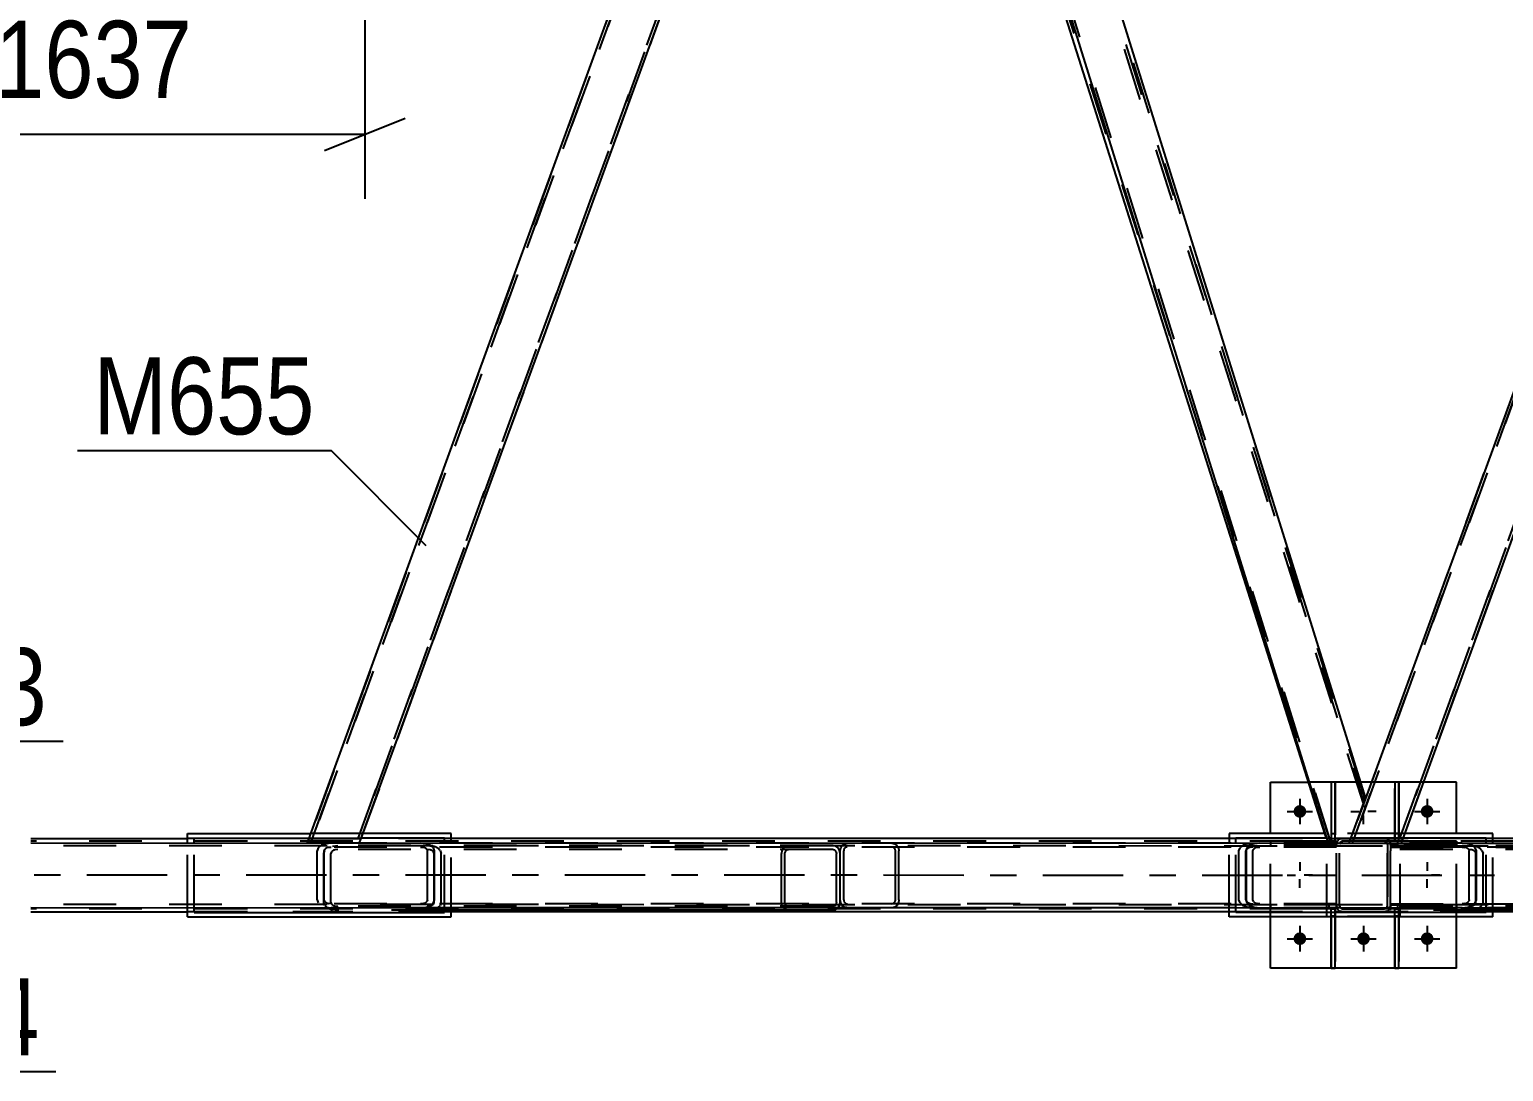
# Model space of a CAD drawing. Header units: millimetres. Extents: x -851 to 338, y -786 to 55.
# Drawn here: x -21.6 to 33.2, y -64.6 to -25.9 of the extents above; entities that cross this region are included whole.
import ezdxf

# ---------------------------------------------------------------- set-up
doc = ezdxf.new("R2010")
doc.units = ezdxf.units.MM
doc.linetypes.add('DXK_LINE_DOT2', pattern=[3.9198, 1.9599, -1.9599])
doc.linetypes.add('DXK_LINE_DOT3', pattern=[5.9187, 2.979, -0.9799, 0.9799, -0.9799])
doc.styles.add('Arial Narrow', font='ARIALN.TTF', dxfattribs={"height": 0.2})

# ---------------------------------------------------------------- blocks, each defined once
blk = doc.blocks.new('Part-232933133-1440 - 1369')
at = {"color": 7, "linetype": 'DXK_LINE_DOT2'}
for p, q in [((26.997, -56.017), (24.542, -56.017)), ((24.542, -56.017), (24.542, -56.162)), ((26.997, -56.162), (24.542, -56.162)), ((26.724, -56.162), (26.724, -56.017)), ((26.997, -56.162), (26.997, -56.017)), ((26.997, -56.162), (26.997, -56.017))]:
    blk.add_line(p, q, dxfattribs=at)
blk = doc.blocks.new('Part-232933133-1524 - 1369')
at = {"color": 7, "linetype": 'DXK_LINE_DOT2'}
for p, q in [((26.794, -58.528), (26.94, -58.528)), ((26.794, -58.8), (26.794, -58.528)), ((26.794, -58.819), (26.794, -58.528)), ((26.94, -58.528), (26.94, -60.726)), ((26.94, -58.819), (26.94, -58.528)), ((26.94, -58.8), (26.794, -58.8)), ((26.794, -58.8), (26.794, -60.726))]:
    blk.add_line(p, q, dxfattribs=at)
at = {"color": 2, "linetype": 'Continuous'}
for p, q in [((26.794, -60.726), (26.794, -58.819)), ((26.94, -60.726), (26.94, -58.819)), ((26.794, -60.726), (26.94, -60.726))]:
    blk.add_line(p, q, dxfattribs=at)
blk = doc.blocks.new('Bolt-232933133-1428 - 1369')
at = {"linetype": 'Continuous'}
for points in [[(25.87, -54.908, -1), (25.397, -54.908, -1)], [(30.597, -54.908, -1), (30.124, -54.908, -1)], [(25.87, -59.635, -1), (25.397, -59.635, -1)], [(28.233, -59.635, -1), (27.761, -59.635, -1)], [(30.597, -59.635, -1), (30.124, -59.635, -1)]]:
    blk.add_hatch(color=1, dxfattribs=at).paths.add_polyline_path(points)
at = {"color": 1, "linetype": 'Continuous'}
for p, q in [((25.633, -54.435), (25.633, -55.38)), ((27.997, -54.435), (27.997, -54.75)), ((30.361, -54.435), (30.361, -55.38)), ((25.161, -54.908), (26.106, -54.908)), ((27.524, -54.908), (27.839, -54.908)), ((27.997, -55.38), (27.997, -55.065)), ((28.47, -54.908), (28.155, -54.908)), ((29.888, -54.908), (30.833, -54.908)), ((25.633, -56.798), (25.633, -57.113)), ((30.361, -56.798), (30.361, -57.113)), ((25.161, -57.271), (25.475, -57.271)), ((25.633, -57.744), (25.633, -57.429)), ((26.106, -57.271), (25.791, -57.271)), ((29.888, -57.271), (30.203, -57.271)), ((30.361, -57.744), (30.361, -57.429)), ((30.833, -57.271), (30.519, -57.271)), ((25.161, -59.635), (26.106, -59.635)), ((25.633, -59.162), (25.633, -60.108)), ((27.524, -59.635), (28.47, -59.635)), ((27.997, -59.162), (27.997, -60.108)), ((29.888, -59.635), (30.833, -59.635)), ((30.361, -59.162), (30.361, -60.108))]:
    blk.add_line(p, q, dxfattribs=at)
blk = doc.blocks.new('Part-232933133-1830 - 1369')
at = {"color": 2, "linetype": 'Continuous'}
for p, q in [((10.787, -0.909), (10.084, -2.841)), ((10.787, -0.909), (11.386, -0.909)), ((11.386, -0.909), (28.069, -54.431)), ((10.084, -2.841), (26.68, -56.084)), ((27.467, -56.085), (28.069, -54.431))]:
    blk.add_line(p, q, dxfattribs=at)
at = {"color": 7, "linetype": 'DXK_LINE_DOT2'}
for p, q in [((11.272, -0.909), (28.007, -54.6)), ((26.794, -56.084), (10.145, -2.672)), ((26.68, -56.084), (27.467, -56.085))]:
    blk.add_line(p, q, dxfattribs=at)
blk = doc.blocks.new('Part-232933133-1633 - 1369')
at = {"color": 2, "linetype": 'Continuous'}
for p, q in [((-21.508, -55.91), (-15.69, -55.91)), ((23.008, -55.91), (-5.896, -55.91)), ((61.705, -55.91), (32.801, -55.91)), ((-21.508, -58.637), (-15.69, -58.637)), ((23.008, -58.637), (-5.896, -58.637)), ((61.705, -58.637), (32.801, -58.637))]:
    blk.add_line(p, q, dxfattribs=at)
at = {"color": 7, "linetype": 'DXK_LINE_DOT2'}
for p, q in [((288.361, -56.019), (-21.508, -56.019)), ((288.361, -55.909), (-15.69, -55.91)), ((-5.896, -55.91), (-15.69, -55.91)), ((32.801, -55.91), (23.008, -55.91)), ((288.361, -58.528), (-21.508, -58.528)), ((288.361, -58.637), (-15.69, -58.637)), ((-5.896, -58.637), (-15.69, -58.637)), ((32.801, -58.637), (23.008, -58.637))]:
    blk.add_line(p, q, dxfattribs=at)
blk = doc.blocks.new('Part-232933133-1659 - 1369')
at = {"color": 2, "linetype": 'Continuous'}
for p, q in [((-21.508, -56.077), (291.33, -56.125)), ((-21.508, -58.477), (291.33, -58.525))]:
    blk.add_line(p, q, dxfattribs=at)
at = {"color": 7, "linetype": 'DXK_LINE_DOT2'}
for p, q in [((291.33, -56.234), (-21.508, -56.186)), ((291.33, -58.416), (-21.508, -58.368))]:
    blk.add_line(p, q, dxfattribs=at)
at = {"color": 7, "linetype": 'DXK_LINE_DOT3'}
blk.add_line((291.33, -57.325), (-21.508, -57.277), dxfattribs=at)
blk = doc.blocks.new('Part-232933133-1710 - 1369')
at = {"color": 2, "linetype": 'Continuous'}
for p, q in [((24.542, -55.728), (24.542, -53.817)), ((24.542, -53.817), (25.952, -53.817)), ((28.293, -53.817), (27.877, -53.817)), ((31.452, -53.817), (30.227, -53.817)), ((31.452, -55.728), (31.452, -53.817)), ((24.542, -60.726), (24.542, -58.819)), ((31.452, -60.726), (31.452, -58.819)), ((31.452, -60.726), (24.542, -60.726))]:
    blk.add_line(p, q, dxfattribs=at)
at = {"color": 7, "linetype": 'DXK_LINE_DOT2'}
for p, q in [((27.877, -53.817), (25.952, -53.817)), ((30.227, -53.817), (28.293, -53.817)), ((24.542, -58.819), (24.542, -55.728)), ((31.452, -58.819), (31.452, -55.728))]:
    blk.add_line(p, q, dxfattribs=at)
blk = doc.blocks.new('Part-232933133-1713 - 1369')
at = {"color": 7, "linetype": 'DXK_LINE_DOT2'}
for p, q in [((26.997, -58.38), (24.542, -58.38)), ((24.542, -58.38), (24.542, -58.526)), ((26.997, -58.526), (24.542, -58.526)), ((26.724, -58.526), (26.724, -58.38)), ((26.997, -58.526), (26.997, -58.38)), ((26.997, -58.526), (26.997, -58.38))]:
    blk.add_line(p, q, dxfattribs=at)
blk = doc.blocks.new('Part-232933133-1716 - 1369')
at = {"color": 7, "linetype": 'DXK_LINE_DOT2'}
for p, q in [((31.452, -56.017), (28.997, -56.017)), ((28.997, -56.162), (28.997, -56.017)), ((28.997, -56.162), (28.997, -56.017)), ((29.27, -56.162), (28.997, -56.162)), ((31.452, -56.162), (28.997, -56.162)), ((29.27, -56.162), (29.27, -56.017)), ((31.452, -56.017), (31.452, -56.162))]:
    blk.add_line(p, q, dxfattribs=at)
blk = doc.blocks.new('Part-232933133-1719 - 1369')
at = {"color": 7, "linetype": 'DXK_LINE_DOT2'}
for p, q in [((29.27, -58.38), (28.997, -58.38)), ((28.997, -58.38), (31.452, -58.38)), ((28.997, -58.526), (28.997, -58.38)), ((28.997, -58.526), (28.997, -58.38)), ((29.27, -58.526), (28.997, -58.526)), ((31.452, -58.526), (28.997, -58.526)), ((29.27, -58.526), (29.27, -58.38)), ((31.452, -58.38), (31.452, -58.526))]:
    blk.add_line(p, q, dxfattribs=at)
blk = doc.blocks.new('Part-232933133-1722 - 1369')
at = {"color": 7, "linetype": 'DXK_LINE_DOT2'}
for p, q in [((29.303, -53.817), (29.158, -53.817)), ((29.158, -53.817), (29.158, -55.746)), ((29.158, -56.018), (29.158, -53.817)), ((29.303, -55.746), (29.303, -53.817)), ((29.303, -53.817), (29.303, -56.018)), ((29.303, -55.746), (29.158, -55.746)), ((29.158, -55.746), (29.158, -56.018)), ((29.303, -56.018), (29.303, -55.746)), ((29.303, -56.018), (29.158, -56.018)), ((29.303, -56.018), (29.303, -56.018))]:
    blk.add_line(p, q, dxfattribs=at)
blk = doc.blocks.new('Part-232933133-1725 - 1369')
at = {"color": 7, "linetype": 'DXK_LINE_DOT2'}
for p, q in [((26.94, -53.817), (26.794, -53.817)), ((26.794, -53.817), (26.794, -55.746)), ((26.794, -53.817), (26.794, -56.018)), ((26.94, -55.746), (26.94, -53.817)), ((26.94, -53.817), (26.94, -56.018)), ((26.94, -55.746), (26.794, -55.746)), ((26.794, -55.746), (26.794, -56.018)), ((26.94, -56.018), (26.94, -55.746)), ((26.94, -56.018), (26.794, -56.018)), ((26.94, -56.018), (26.94, -56.018))]:
    blk.add_line(p, q, dxfattribs=at)
blk = doc.blocks.new('Part-232933133-1728 - 1369')
at = {"color": 7, "linetype": 'DXK_LINE_DOT2'}
for p, q in [((29.158, -58.528), (29.303, -58.528)), ((29.158, -58.8), (29.158, -58.528)), ((29.158, -58.819), (29.158, -58.528)), ((29.303, -58.528), (29.303, -60.726)), ((29.303, -58.819), (29.303, -58.528)), ((29.303, -58.8), (29.158, -58.8)), ((29.158, -58.8), (29.158, -60.726))]:
    blk.add_line(p, q, dxfattribs=at)
at = {"color": 2, "linetype": 'Continuous'}
for p, q in [((29.158, -60.726), (29.158, -58.819)), ((29.303, -60.726), (29.303, -58.819)), ((29.158, -60.726), (29.303, -60.726))]:
    blk.add_line(p, q, dxfattribs=at)
blk = doc.blocks.new('Part-232933133-1734 - 1369')
at = {"color": 7, "linetype": 'DXK_LINE_DOT2'}
for p, q in [((29.361, -55.726), (26.633, -55.726)), ((26.633, -58.817), (26.633, -55.726)), ((29.361, -58.817), (29.361, -55.726)), ((29.361, -58.817), (26.633, -58.817))]:
    blk.add_line(p, q, dxfattribs=at)
blk = doc.blocks.new('Part-232933133-1737 - 1369')
at = {"color": 7, "linetype": 'DXK_LINE_DOT2'}
for p, q in [((27.005, -56.085), (26.997, -56.126)), ((26.997, -56.126), (27.005, -56.085)), ((26.997, -58.417), (26.997, -56.126)), ((26.997, -56.126), (26.997, -56.126)), ((26.997, -58.417), (26.997, -56.126)), ((27.014, -56.042), (27.005, -56.085)), ((27.005, -56.085), (27.014, -56.042)), ((27.114, -56.084), (27.106, -56.126)), ((27.106, -56.126), (27.114, -56.084)), ((27.106, -58.417), (27.106, -56.126)), ((27.106, -56.126), (27.106, -56.126)), ((27.106, -58.417), (27.106, -56.126)), ((27.138, -56.049), (27.114, -56.084)), ((27.114, -56.084), (27.138, -56.049)), ((27.215, -55.908), (27.132, -55.924)), ((27.132, -55.924), (27.215, -55.908)), ((27.173, -56.025), (27.138, -56.049)), ((27.138, -56.049), (27.173, -56.025)), ((27.215, -56.017), (27.173, -56.025)), ((27.173, -56.025), (27.215, -56.017)), ((28.779, -55.908), (27.215, -55.908)), ((27.215, -55.908), (27.215, -55.908)), ((28.779, -55.908), (27.215, -55.908)), ((28.779, -56.017), (27.215, -56.017)), ((27.215, -56.017), (27.215, -56.017)), ((28.779, -56.017), (27.215, -56.017)), ((28.779, -55.908), (28.779, -55.908)), ((28.862, -55.924), (28.779, -55.908)), ((28.779, -55.908), (28.862, -55.924)), ((28.779, -56.017), (28.779, -56.017)), ((28.821, -56.025), (28.779, -56.017)), ((28.856, -56.049), (28.821, -56.025)), ((28.88, -56.084), (28.856, -56.049)), ((28.856, -56.049), (28.88, -56.084)), ((28.888, -56.126), (28.88, -56.084)), ((28.88, -56.084), (28.888, -56.126)), ((28.888, -58.417), (28.888, -56.126)), ((28.888, -56.126), (28.888, -56.126)), ((28.888, -56.126), (28.888, -58.417)), ((28.989, -56.085), (28.98, -56.042)), ((28.98, -56.042), (28.989, -56.085)), ((28.997, -56.126), (28.989, -56.085)), ((28.989, -56.085), (28.997, -56.126)), ((28.997, -58.417), (28.997, -56.126)), ((28.997, -56.126), (28.997, -56.126)), ((28.997, -58.417), (28.997, -56.126)), ((26.997, -58.417), (26.997, -58.417)), ((26.997, -58.417), (26.998, -58.421)), ((26.998, -58.421), (26.997, -58.417)), ((26.998, -58.421), (27.014, -58.5)), ((27.014, -58.5), (26.998, -58.421)), ((27.106, -58.417), (27.106, -58.417)), ((27.106, -58.417), (27.114, -58.458)), ((27.114, -58.458), (27.106, -58.417)), ((27.114, -58.458), (27.138, -58.494)), ((27.138, -58.494), (27.114, -58.458)), ((27.173, -58.517), (27.138, -58.494)), ((27.215, -58.526), (27.173, -58.517)), ((27.215, -58.526), (28.779, -58.526)), ((27.215, -58.526), (27.215, -58.526)), ((28.779, -58.526), (27.215, -58.526)), ((28.779, -58.526), (28.821, -58.517)), ((28.821, -58.517), (28.779, -58.526)), ((28.779, -58.526), (28.779, -58.526)), ((28.821, -58.517), (28.856, -58.494)), ((28.856, -58.494), (28.821, -58.517)), ((28.856, -58.494), (28.88, -58.458)), ((28.88, -58.458), (28.856, -58.494)), ((28.88, -58.458), (28.888, -58.417)), ((28.888, -58.417), (28.88, -58.458)), ((28.888, -58.417), (28.888, -58.417)), ((28.98, -58.5), (28.996, -58.421)), ((28.996, -58.421), (28.98, -58.5)), ((28.996, -58.421), (28.997, -58.417)), ((28.997, -58.417), (28.996, -58.421)), ((28.997, -58.417), (28.997, -58.417)), ((27.132, -58.618), (27.215, -58.635)), ((27.215, -58.635), (27.132, -58.618)), ((27.215, -58.635), (28.779, -58.635)), ((27.215, -58.635), (27.215, -58.635)), ((27.215, -58.635), (28.779, -58.635)), ((28.779, -58.635), (28.862, -58.618)), ((28.862, -58.618), (28.779, -58.635)), ((28.779, -58.635), (28.779, -58.635))]:
    blk.add_line(p, q, dxfattribs=at)
at = {"color": 7, "linetype": 'DXK_LINE_DOT3'}
blk.add_line((27.997, -57.271), (27.997, -57.271), dxfattribs=at)
at = {"color": 7, "linetype": 'DXK_LINE_DOT2'}
for centre, start, end in [((27.215, -56.126), 112.5, 157.5), ((27.215, -56.126), 112.5, 157.5), ((28.779, -56.126), 22.5, 67.5), ((28.779, -56.126), 22.5, 67.5), ((27.215, -58.417), 202.5, 247.5), ((27.215, -58.417), 202.5, 247.5), ((28.779, -58.417), 292.5, 337.5), ((28.779, -58.417), 292.5, 337.5)]:
    blk.add_arc(centre, 0.218, start, end, dxfattribs=at)
blk = doc.blocks.new('Part-232933133-1900 - 1369')
at = {"color": 2, "linetype": 'Continuous'}
for p, q in [((-11.228, -56.079), (8.852, -0.909)), ((8.87, -0.909), (8.852, -0.909)), ((8.87, -0.909), (10.555, -0.909)), ((10.787, -0.909), (10.555, -0.909)), ((-9.293, -56.079), (10.084, -2.841))]:
    blk.add_line(p, q, dxfattribs=at)
at = {"color": 7, "linetype": 'DXK_LINE_DOT2'}
for p, q in [((-11.112, -56.079), (8.968, -0.909)), ((10.671, -0.909), (-9.409, -56.079)), ((8.968, -0.909), (8.977, -0.909)), ((10.093, -2.815), (10.787, -0.909)), ((10.555, -0.909), (10.671, -0.909)), ((10.769, -0.909), (10.644, -0.909)), ((10.787, -0.909), (10.769, -0.909)), ((10.084, -2.841), (10.093, -2.815)), ((-11.228, -56.079), (-9.293, -56.079))]:
    blk.add_line(p, q, dxfattribs=at)
blk = doc.blocks.new('Part-232933133-1888 - 1369')
at = {"color": 7, "linetype": 'DXK_LINE_DOT2'}
for p, q in [((8.521, -1.819), (-11.167, -55.91)), ((8.637, -1.819), (-11.051, -55.91)), ((-9.348, -55.91), (10.34, -1.819)), ((-9.232, -55.91), (10.456, -1.819)), ((10.456, -1.819), (8.521, -1.819)), ((-11.167, -55.91), (-9.232, -55.91))]:
    blk.add_line(p, q, dxfattribs=at)
blk = doc.blocks.new('Part-232933133-1790 - 1369')
at = {"color": 7, "linetype": 'DXK_LINE_DOT2'}
for p, q in [((27.583, -56.085), (47.665, -0.909)), ((49.368, -0.909), (29.286, -56.085)), ((47.665, -0.909), (47.674, -0.909)), ((48.79, -2.815), (49.484, -0.909)), ((49.252, -0.909), (49.368, -0.909)), ((49.467, -0.909), (49.341, -0.909)), ((49.484, -0.909), (49.467, -0.909)), ((48.781, -2.841), (48.79, -2.815)), ((27.467, -56.085), (28.069, -54.431)), ((27.467, -56.085), (29.402, -56.085))]:
    blk.add_line(p, q, dxfattribs=at)
at = {"color": 2, "linetype": 'Continuous'}
for p, q in [((47.549, -0.909), (28.069, -54.431)), ((47.567, -0.909), (47.549, -0.909)), ((49.252, -0.909), (47.567, -0.909)), ((49.484, -0.909), (49.252, -0.909)), ((29.402, -56.085), (48.781, -2.841))]:
    blk.add_line(p, q, dxfattribs=at)
blk = doc.blocks.new('Part-232933133-1861 - 1369')
at = {"color": 7, "linetype": 'DXK_LINE_DOT2'}
for p, q in [((47.218, -1.819), (27.531, -55.91)), ((47.334, -1.819), (27.647, -55.91)), ((29.35, -55.91), (49.037, -1.819)), ((29.466, -55.91), (49.153, -1.819)), ((49.153, -1.819), (47.218, -1.819)), ((27.531, -55.91), (29.466, -55.91))]:
    blk.add_line(p, q, dxfattribs=at)
blk = doc.blocks.new('Part-232933133-1866 - 1369')
at = {"color": 7, "linetype": 'DXK_LINE_DOT2'}
for p, q in [((10.456, -1.819), (9.925, -3.276)), ((11.371, -1.819), (10.456, -1.819)), ((28, -54.62), (11.256, -1.819)), ((28.061, -54.452), (11.371, -1.819)), ((9.925, -3.276), (9.925, -3.276)), ((9.925, -3.276), (9.925, -3.276)), ((26.73, -55.91), (9.987, -3.108)), ((27.531, -55.91), (28.061, -54.452)), ((26.616, -55.91), (26.558, -55.728)), ((26.616, -55.91), (27.531, -55.91))]:
    blk.add_line(p, q, dxfattribs=at)
at = {"color": 2, "linetype": 'Continuous'}
blk.add_line((26.558, -55.728), (9.925, -3.276), dxfattribs=at)
blk = doc.blocks.new('Part-232933133-1880 - 1369')
at = {"color": 7, "linetype": 'DXK_LINE_DOT2'}
for p, q in [((27.005, -56.085), (26.997, -56.126)), ((26.997, -56.126), (27.005, -56.085)), ((26.997, -58.417), (26.997, -56.126)), ((26.997, -56.126), (26.997, -56.126)), ((26.997, -58.417), (26.997, -56.126)), ((27.013, -56.042), (27.005, -56.085)), ((27.005, -56.085), (27.014, -56.042)), ((27.114, -56.084), (27.106, -56.126)), ((27.106, -56.126), (27.114, -56.084)), ((27.106, -58.417), (27.106, -56.126)), ((27.106, -56.126), (27.106, -56.126)), ((27.106, -58.417), (27.106, -56.126)), ((27.138, -56.049), (27.114, -56.084)), ((27.114, -56.084), (27.138, -56.049)), ((27.215, -55.908), (27.132, -55.924)), ((27.132, -55.924), (27.215, -55.908)), ((27.173, -56.025), (27.138, -56.049)), ((27.138, -56.049), (27.173, -56.025)), ((27.215, -56.017), (27.173, -56.025)), ((27.173, -56.025), (27.215, -56.017)), ((28.779, -55.908), (27.215, -55.908)), ((27.215, -55.908), (27.215, -55.908)), ((28.779, -55.908), (27.215, -55.908)), ((28.779, -56.017), (27.215, -56.017)), ((27.215, -56.017), (27.215, -56.017)), ((28.779, -56.017), (27.215, -56.017)), ((28.779, -55.908), (28.779, -55.908)), ((28.862, -55.924), (28.779, -55.908)), ((28.779, -55.908), (28.862, -55.924)), ((28.779, -56.017), (28.779, -56.017)), ((28.82, -56.025), (28.779, -56.017)), ((28.779, -56.017), (28.82, -56.025)), ((28.856, -56.049), (28.82, -56.025)), ((28.82, -56.025), (28.856, -56.049)), ((28.88, -56.084), (28.856, -56.049)), ((28.856, -56.049), (28.879, -56.084)), ((28.879, -56.084), (28.888, -56.126)), ((28.888, -56.126), (28.88, -56.084)), ((28.888, -58.417), (28.888, -56.126)), ((28.888, -56.126), (28.888, -56.126)), ((28.888, -56.126), (28.888, -58.417)), ((28.989, -56.085), (28.98, -56.042)), ((28.98, -56.042), (28.989, -56.085)), ((28.997, -56.126), (28.989, -56.085)), ((28.989, -56.085), (28.997, -56.126)), ((28.997, -58.417), (28.997, -56.126)), ((28.997, -56.126), (28.997, -56.126)), ((28.997, -58.417), (28.997, -56.126)), ((26.997, -58.417), (26.997, -58.417)), ((26.997, -58.417), (26.998, -58.421)), ((26.998, -58.421), (26.997, -58.417)), ((26.998, -58.421), (27.013, -58.5)), ((27.014, -58.5), (26.998, -58.421)), ((27.106, -58.417), (27.106, -58.417)), ((27.106, -58.417), (27.114, -58.458)), ((27.114, -58.458), (27.106, -58.417)), ((27.114, -58.458), (27.138, -58.494)), ((27.138, -58.494), (27.114, -58.458)), ((27.138, -58.494), (27.173, -58.518)), ((27.173, -58.517), (27.138, -58.494)), ((27.215, -58.526), (27.173, -58.517)), ((27.173, -58.518), (27.215, -58.526)), ((27.215, -58.526), (28.779, -58.526)), ((27.215, -58.526), (27.215, -58.526)), ((28.779, -58.526), (27.215, -58.526)), ((28.82, -58.517), (28.779, -58.526)), ((28.779, -58.526), (28.82, -58.518)), ((28.779, -58.526), (28.779, -58.526)), ((28.82, -58.518), (28.856, -58.494)), ((28.856, -58.494), (28.82, -58.517)), ((28.856, -58.494), (28.88, -58.458)), ((28.879, -58.458), (28.856, -58.494)), ((28.888, -58.417), (28.879, -58.458)), ((28.88, -58.458), (28.888, -58.417)), ((28.888, -58.417), (28.888, -58.417)), ((28.98, -58.5), (28.996, -58.421)), ((28.996, -58.421), (28.98, -58.5)), ((28.996, -58.421), (28.997, -58.417)), ((28.997, -58.417), (28.996, -58.421)), ((28.997, -58.417), (28.997, -58.417)), ((27.132, -58.618), (27.215, -58.635)), ((27.215, -58.635), (27.132, -58.618)), ((27.215, -58.635), (28.779, -58.635)), ((27.215, -58.635), (27.215, -58.635)), ((27.215, -58.635), (28.779, -58.635)), ((28.779, -58.635), (28.862, -58.618)), ((28.862, -58.618), (28.779, -58.635)), ((28.779, -58.635), (28.779, -58.635))]:
    blk.add_line(p, q, dxfattribs=at)
for centre, start, end in [((27.215, -56.126), 112.5, 157.5), ((27.215, -56.126), 112.5, 157.5), ((28.779, -56.126), 22.5, 67.5), ((28.779, -56.126), 22.5, 67.5), ((27.215, -58.417), 202.5, 247.5), ((27.215, -58.417), 202.5, 247.5), ((28.779, -58.417), 292.5, 337.5), ((28.779, -58.417), 292.5, 337.5)]:
    blk.add_arc(centre, 0.218, start, end, dxfattribs=at)
blk = doc.blocks.new('Part-232933133-1886 - 1369')
at = {"color": 7, "linetype": 'DXK_LINE_DOT2'}
for p, q in [((31.66, -56.085), (28.997, -56.085)), ((28.997, -56.085), (28.997, -56.376)), ((28.997, -56.085), (62.598, -56.09)), ((28.997, -56.23), (62.598, -56.236)), ((31.66, -56.231), (28.997, -56.23)), ((28.997, -58.485), (28.997, -56.376)), ((28.997, -58.194), (28.997, -56.376)), ((31.66, -56.085), (65.906, -56.09)), ((31.813, -56.102), (31.66, -56.085)), ((65.906, -56.236), (31.66, -56.231)), ((31.66, -56.231), (31.761, -56.242)), ((31.862, -56.107), (31.813, -56.102)), ((31.904, -56.32), (31.924, -56.376)), ((31.925, -58.194), (31.924, -56.376)), ((32.189, -56.376), (32.149, -56.265)), ((32.189, -58.194), (32.189, -56.376)), ((62.069, -56.381), (62.109, -56.27)), ((62.069, -58.199), (62.069, -56.381)), ((62.353, -56.325), (62.333, -56.381)), ((62.333, -58.199), (62.333, -56.381)), ((62.395, -56.112), (62.598, -56.09)), ((62.598, -56.236), (62.497, -56.247)), ((65.906, -56.09), (62.598, -56.09)), ((62.598, -56.236), (65.906, -56.236)), ((65.906, -56.09), (66.059, -56.107)), ((66.008, -56.247), (65.906, -56.236)), ((66.059, -56.107), (66.109, -56.113)), ((66.171, -56.381), (66.151, -56.326)), ((66.171, -58.2), (66.171, -56.381)), ((66.396, -56.27), (66.436, -56.381)), ((66.436, -58.2), (66.436, -56.381)), ((28.997, -58.339), (31.66, -58.34)), ((28.997, -58.339), (62.598, -58.345)), ((31.66, -58.485), (28.997, -58.485)), ((28.997, -58.485), (62.598, -58.49)), ((31.761, -58.329), (31.66, -58.34)), ((31.66, -58.34), (65.906, -58.345)), ((31.66, -58.485), (31.862, -58.463)), ((65.906, -58.49), (31.66, -58.485)), ((31.925, -58.194), (31.904, -58.25)), ((32.149, -58.306), (32.189, -58.194)), ((62.109, -58.31), (62.069, -58.199)), ((62.333, -58.199), (62.353, -58.255)), ((62.598, -58.49), (62.395, -58.468)), ((62.497, -58.334), (62.598, -58.345)), ((62.598, -58.345), (65.906, -58.345)), ((62.598, -58.49), (65.906, -58.49)), ((65.906, -58.345), (66.008, -58.334)), ((66.109, -58.468), (65.906, -58.49)), ((66.151, -58.255), (66.171, -58.2)), ((66.436, -58.2), (66.396, -58.311))]:
    blk.add_line(p, q, dxfattribs=at)
for centre, radius, start, end in [((31.72, -56.486), 0.248, 41.9337, 80.4755), ((31.78, -56.596), 0.495, 41.9337, 80.4755), ((62.477, -56.601), 0.495, 99.5119, 138.0613), ((62.538, -56.491), 0.248, 99.5119, 138.0613), ((65.967, -56.491), 0.248, 41.9337, 80.4755), ((66.027, -56.601), 0.495, 41.9337, 80.4755), ((31.72, -58.084), 0.248, 279.5119, 318.0613), ((31.781, -57.975), 0.495, 279.5119, 318.0613), ((62.477, -57.979), 0.495, 221.9337, 260.4755), ((62.538, -58.089), 0.248, 221.9337, 260.4755), ((65.967, -58.09), 0.248, 279.5119, 318.0613), ((66.027, -57.98), 0.495, 279.5119, 318.0613)]:
    blk.add_arc(centre, radius, start, end, dxfattribs=at)
blk = doc.blocks.new('Part-232933133-1945 - 1369')
at = {"color": 7, "linetype": 'DXK_LINE_DOT2'}
for p, q in [((-10.835, -56.264), (-10.875, -56.375)), ((-10.875, -58.194), (-10.875, -56.375)), ((-10.611, -56.375), (-10.591, -56.32)), ((-10.611, -58.194), (-10.611, -56.375)), ((-10.346, -56.085), (-10.549, -56.107)), ((-10.447, -56.241), (-10.346, -56.23)), ((26.997, -56.085), (-10.346, -56.085)), ((26.997, -56.23), (-10.346, -56.23)), ((-6.835, -56.107), (-7.038, -56.085)), ((-7.038, -56.23), (-6.936, -56.241)), ((-6.793, -56.32), (-6.773, -56.375)), ((-6.773, -58.194), (-6.773, -56.375)), ((-6.508, -56.375), (-6.548, -56.264)), ((-6.508, -58.194), (-6.508, -56.375)), ((23.371, -56.376), (23.412, -56.264)), ((23.371, -58.194), (23.371, -56.376)), ((23.656, -56.32), (23.636, -56.376)), ((23.636, -56.376), (23.636, -58.194)), ((23.698, -56.107), (23.901, -56.085)), ((23.901, -56.23), (23.799, -56.241)), ((26.997, -58.485), (26.997, -56.085)), ((-10.875, -58.194), (-10.851, -58.261)), ((-10.851, -58.261), (-10.835, -58.305)), ((-10.591, -58.249), (-10.611, -58.194)), ((-10.549, -58.462), (-10.346, -58.485)), ((-10.346, -58.339), (-10.447, -58.328)), ((26.997, -58.339), (-10.346, -58.339)), ((-6.145, -58.485), (-10.346, -58.485)), ((-6.936, -58.328), (-7.038, -58.339)), ((-7.038, -58.485), (-6.838, -58.463)), ((-6.838, -58.463), (-6.835, -58.462)), ((-6.773, -58.194), (-6.793, -58.249)), ((-6.548, -58.305), (-6.533, -58.261)), ((-6.533, -58.261), (-6.508, -58.194)), ((26.997, -58.485), (8.82, -58.485)), ((23.412, -58.305), (23.371, -58.194)), ((23.636, -58.194), (23.656, -58.249)), ((23.901, -58.485), (23.698, -58.462)), ((23.799, -58.328), (23.901, -58.339))]:
    blk.add_line(p, q, dxfattribs=at)
at = {"color": 2, "linetype": 'Continuous'}
blk.add_line((8.82, -58.485), (-6.145, -58.485), dxfattribs=at)
at = {"color": 7, "linetype": 'DXK_LINE_DOT2'}
for centre, radius, start, end in [((-10.467, -56.595), 0.495, 99.5181, 138.0637), ((-10.406, -56.485), 0.248, 99.5181, 138.0637), ((-6.977, -56.485), 0.248, 41.9361, 80.4817), ((-6.917, -56.595), 0.495, 41.9361, 80.4817), ((23.78, -56.595), 0.495, 99.5181, 138.0637), ((23.84, -56.485), 0.248, 99.5181, 138.0637), ((-10.406, -58.084), 0.248, 221.9361, 260.4817), ((-6.977, -58.084), 0.248, 279.5181, 318.0637), ((-6.917, -57.974), 0.495, 279.5181, 318.0637), ((23.78, -57.974), 0.495, 221.9361, 260.4817), ((23.84, -58.084), 0.248, 221.9361, 260.4817)]:
    blk.add_arc(centre, radius, start, end, dxfattribs=at)
blk = doc.blocks.new('Part-232933133-1948 - 1369')
at = {"color": 7, "linetype": 'DXK_LINE_DOT2'}
for p, q in [((-10.627, -56.469), (-10.587, -56.358)), ((-10.3, -56.2), (-10.189, -56.188)), ((-10.098, -56.323), (-10.199, -56.334)), ((-10.189, -56.188), (-10.098, -56.178)), ((8.291, -56.178), (-10.098, -56.178)), ((8.291, -56.323), (-10.098, -56.323)), ((-6.789, -56.178), (-6.587, -56.2)), ((-6.688, -56.334), (-6.789, -56.323)), ((-6.3, -56.358), (-6.26, -56.469)), ((6.392, -56.358), (6.372, -56.469)), ((6.449, -56.263), (6.392, -56.358)), ((6.535, -56.2), (6.449, -56.263)), ((6.514, -56.413), (6.543, -56.366)), ((6.637, -56.178), (6.535, -56.2)), ((6.543, -56.366), (6.586, -56.335)), ((6.586, -56.335), (6.637, -56.323)), ((8.392, -56.2), (8.291, -56.178)), ((8.291, -56.323), (8.342, -56.335)), ((8.342, -56.335), (8.384, -56.366)), ((8.384, -56.366), (8.413, -56.413)), ((8.478, -56.263), (8.392, -56.2)), ((8.535, -56.358), (8.478, -56.263)), ((8.556, -56.469), (8.535, -56.358)), ((-10.627, -58.287), (-10.627, -56.469)), ((-10.342, -56.413), (-10.363, -56.469)), ((-10.363, -58.287), (-10.363, -56.469)), ((-6.525, -56.469), (-6.545, -56.413)), ((-6.525, -58.287), (-6.525, -56.469)), ((-6.26, -58.287), (-6.26, -56.469)), ((6.372, -58.287), (6.372, -56.469)), ((6.504, -56.469), (6.514, -56.413)), ((6.504, -58.287), (6.504, -56.469)), ((8.413, -56.413), (8.423, -56.469)), ((8.423, -58.287), (8.423, -56.469)), ((8.556, -58.287), (8.556, -56.469)), ((-10.622, -58.302), (-10.627, -58.287)), ((-10.587, -58.398), (-10.622, -58.302)), ((-10.363, -58.287), (-10.342, -58.343)), ((-10.098, -58.578), (-10.3, -58.556)), ((-10.199, -58.421), (-10.098, -58.433)), ((8.291, -58.433), (-10.098, -58.433)), ((-6.145, -58.578), (-10.098, -58.578)), ((-6.789, -58.433), (-6.688, -58.421)), ((-6.587, -58.556), (-6.789, -58.578)), ((-6.545, -58.343), (-6.53, -58.303)), ((-6.53, -58.303), (-6.525, -58.287)), ((-6.26, -58.287), (-6.3, -58.398)), ((6.392, -58.398), (6.372, -58.287)), ((6.445, -58.485), (6.392, -58.398)), ((6.514, -58.343), (6.504, -58.287)), ((6.543, -58.39), (6.514, -58.343)), ((6.586, -58.421), (6.543, -58.39)), ((6.637, -58.433), (6.586, -58.421)), ((8.291, -58.578), (6.637, -58.578)), ((8.342, -58.421), (8.291, -58.433)), ((8.384, -58.39), (8.342, -58.421)), ((8.413, -58.343), (8.384, -58.39)), ((8.423, -58.287), (8.413, -58.343)), ((8.483, -58.485), (8.535, -58.398)), ((8.535, -58.398), (8.556, -58.287))]:
    blk.add_line(p, q, dxfattribs=at)
at = {"color": 2, "linetype": 'Continuous'}
for p, q in [((8.291, -58.578), (-6.145, -58.578)), ((6.449, -58.493), (6.445, -58.485)), ((6.449, -58.493), (6.535, -58.556)), ((6.535, -58.556), (6.637, -58.578)), ((8.291, -58.578), (8.392, -58.556)), ((8.392, -58.556), (8.478, -58.493)), ((8.478, -58.493), (8.483, -58.485))]:
    blk.add_line(p, q, dxfattribs=at)
at = {"color": 7, "linetype": 'DXK_LINE_DOT2'}
for centre, radius, start, end in [((-10.158, -56.579), 0.248, 99.5181, 138.0637), ((-6.729, -56.579), 0.248, 41.9361, 80.4817), ((-6.669, -56.688), 0.495, 41.9361, 80.4817), ((-10.219, -58.067), 0.495, 221.9361, 260.4817), ((-10.158, -58.177), 0.248, 221.9361, 260.4817), ((-6.729, -58.177), 0.248, 279.5181, 318.0637), ((-6.669, -58.067), 0.495, 279.5181, 318.0637)]:
    blk.add_arc(centre, radius, start, end, dxfattribs=at)
blk = doc.blocks.new('Part-232933133-2034 - 1369')
at = {"color": 7, "linetype": 'DXK_LINE_DOT2'}
for p, q in [((8.556, -56.376), (8.576, -56.264)), ((8.556, -58.194), (8.556, -56.376)), ((8.576, -56.264), (8.633, -56.17)), ((8.633, -56.17), (8.719, -56.107)), ((8.698, -56.32), (8.688, -56.376)), ((8.688, -58.194), (8.688, -56.376)), ((8.727, -56.273), (8.698, -56.32)), ((8.719, -56.107), (8.82, -56.085)), ((8.77, -56.241), (8.727, -56.273)), ((8.82, -56.23), (8.77, -56.241)), ((26.997, -56.085), (8.82, -56.085)), ((26.997, -56.23), (8.82, -56.23)), ((10.475, -56.085), (10.576, -56.107)), ((10.525, -56.241), (10.475, -56.23)), ((10.568, -56.273), (10.525, -56.241)), ((10.597, -56.32), (10.568, -56.273)), ((10.576, -56.107), (10.662, -56.17)), ((10.607, -56.376), (10.597, -56.32)), ((10.607, -58.194), (10.607, -56.376)), ((10.662, -56.17), (10.719, -56.264)), ((10.719, -56.264), (10.739, -56.376)), ((10.739, -58.194), (10.739, -56.376)), ((23.66, -56.264), (23.62, -56.376)), ((23.62, -58.194), (23.62, -56.376)), ((23.884, -56.376), (23.904, -56.32)), ((23.884, -58.194), (23.884, -56.376)), ((24.149, -56.085), (23.946, -56.107)), ((24.048, -56.241), (24.149, -56.23)), ((26.997, -58.485), (26.997, -56.085)), ((8.576, -58.305), (8.556, -58.194)), ((8.633, -58.399), (8.576, -58.305)), ((8.719, -58.462), (8.633, -58.399)), ((8.688, -58.194), (8.698, -58.249)), ((8.698, -58.249), (8.727, -58.297)), ((8.807, -58.482), (8.719, -58.462)), ((8.727, -58.297), (8.77, -58.328)), ((8.77, -58.328), (8.82, -58.339)), ((26.997, -58.339), (8.82, -58.339)), ((10.475, -58.339), (10.525, -58.328)), ((10.576, -58.462), (10.475, -58.485)), ((10.525, -58.328), (10.568, -58.297)), ((10.568, -58.297), (10.597, -58.249)), ((10.662, -58.399), (10.576, -58.462)), ((10.597, -58.249), (10.607, -58.194)), ((10.719, -58.305), (10.662, -58.399)), ((10.739, -58.194), (10.719, -58.305)), ((26.997, -58.485), (23.256, -58.485)), ((23.62, -58.194), (23.66, -58.305)), ((23.904, -58.249), (23.884, -58.194)), ((23.946, -58.462), (24.144, -58.484)), ((24.149, -58.339), (24.048, -58.328)), ((24.144, -58.484), (24.149, -58.485))]:
    blk.add_line(p, q, dxfattribs=at)
at = {"color": 2, "linetype": 'Continuous'}
for p, q in [((8.82, -58.485), (8.807, -58.482)), ((23.256, -58.485), (8.82, -58.485))]:
    blk.add_line(p, q, dxfattribs=at)
at = {"color": 7, "linetype": 'DXK_LINE_DOT2'}
for centre, radius, start, end in [((24.028, -56.595), 0.495, 99.5181, 138.0637), ((24.089, -56.485), 0.248, 99.5181, 138.0637), ((24.028, -57.974), 0.495, 221.9361, 260.4817), ((24.089, -58.084), 0.248, 221.9361, 260.4817)]:
    blk.add_arc(centre, radius, start, end, dxfattribs=at)
blk = doc.blocks.new('Part-232933133-2119 - 1369')
at = {"color": 2, "linetype": 'Continuous'}
for p, q in [((26.623, -55.903), (23.256, -55.902)), ((23.256, -56.084), (23.256, -55.902)), ((32.553, -55.904), (29.468, -55.903)), ((32.553, -56.085), (32.553, -55.904)), ((23.256, -58.666), (23.256, -58.484)), ((32.553, -58.667), (32.553, -58.485)), ((32.553, -58.667), (23.256, -58.666))]:
    blk.add_line(p, q, dxfattribs=at)
at = {"color": 7, "linetype": 'DXK_LINE_DOT2'}
for p, q in [((23.256, -58.484), (23.256, -56.084)), ((26.64, -55.903), (26.623, -55.903)), ((29.468, -55.903), (26.623, -55.903)), ((32.553, -58.485), (32.553, -56.085))]:
    blk.add_line(p, q, dxfattribs=at)
blk = doc.blocks.new('Part-232933133-2044 - 1369')
at = {"color": 7, "linetype": 'DXK_LINE_DOT2'}
for p, q in [((28.997, -58.578), (28.997, -56.178)), ((28.997, -56.178), (46.988, -56.178)), ((46.988, -56.323), (28.997, -56.323)), ((31.908, -56.178), (32.111, -56.2)), ((32.009, -56.334), (31.908, -56.323)), ((32.397, -56.358), (32.437, -56.469)), ((45.089, -56.358), (45.069, -56.469)), ((45.147, -56.263), (45.089, -56.358)), ((45.233, -56.2), (45.147, -56.263)), ((45.212, -56.413), (45.24, -56.366)), ((45.334, -56.178), (45.233, -56.2)), ((45.24, -56.366), (45.283, -56.335)), ((45.283, -56.335), (45.334, -56.323)), ((47.09, -56.2), (46.988, -56.178)), ((46.988, -56.323), (47.039, -56.335)), ((47.039, -56.335), (47.082, -56.366)), ((47.082, -56.366), (47.111, -56.413)), ((47.175, -56.263), (47.09, -56.2)), ((47.233, -56.358), (47.175, -56.263)), ((47.253, -56.469), (47.233, -56.358)), ((32.173, -56.469), (32.153, -56.413)), ((32.173, -58.287), (32.173, -56.469)), ((32.437, -58.287), (32.437, -56.469)), ((45.069, -58.287), (45.069, -56.469)), ((45.202, -56.469), (45.212, -56.413)), ((45.202, -58.287), (45.202, -56.469)), ((47.111, -56.413), (47.121, -56.469)), ((47.121, -58.287), (47.121, -56.469)), ((47.253, -58.287), (47.253, -56.469)), ((46.988, -58.433), (28.997, -58.433)), ((32.553, -58.578), (28.997, -58.578)), ((31.908, -58.433), (32.009, -58.421)), ((32.111, -58.556), (31.908, -58.578)), ((32.153, -58.343), (32.173, -58.287)), ((32.437, -58.287), (32.397, -58.398)), ((45.089, -58.398), (45.069, -58.287)), ((45.144, -58.487), (45.089, -58.398)), ((45.212, -58.343), (45.202, -58.287)), ((45.24, -58.39), (45.212, -58.343)), ((45.283, -58.421), (45.24, -58.39)), ((45.334, -58.433), (45.283, -58.421)), ((47.039, -58.421), (46.988, -58.433)), ((47.082, -58.39), (47.039, -58.421)), ((47.111, -58.343), (47.082, -58.39)), ((47.121, -58.287), (47.111, -58.343)), ((47.179, -58.488), (47.233, -58.398)), ((47.233, -58.398), (47.253, -58.287))]:
    blk.add_line(p, q, dxfattribs=at)
at = {"color": 2, "linetype": 'Continuous'}
for p, q in [((45.334, -58.578), (32.553, -58.578)), ((45.147, -58.493), (45.144, -58.487)), ((45.147, -58.493), (45.233, -58.556)), ((45.233, -58.556), (45.334, -58.578)), ((46.988, -58.578), (45.334, -58.578)), ((46.988, -58.578), (47.09, -58.556)), ((47.09, -58.556), (47.175, -58.493)), ((47.175, -58.493), (47.179, -58.488))]:
    blk.add_line(p, q, dxfattribs=at)
at = {"color": 7, "linetype": 'DXK_LINE_DOT2'}
for centre, radius, start, end in [((31.968, -56.579), 0.248, 41.9361, 80.4817), ((32.029, -56.688), 0.495, 41.9361, 80.4817), ((31.968, -58.177), 0.248, 279.5181, 318.0637), ((32.029, -58.067), 0.495, 279.5181, 318.0637)]:
    blk.add_arc(centre, radius, start, end, dxfattribs=at)
blk = doc.blocks.new('Part-232933133-2095 - 1369')
at = {"color": 2, "linetype": 'Continuous'}
for p, q in [((26.569, -55.728), (23.008, -55.728)), ((23.008, -55.728), (23.008, -56.084)), ((32.801, -55.728), (29.532, -55.728)), ((32.801, -56.085), (32.801, -55.728)), ((23.008, -58.819), (23.008, -58.485)), ((32.801, -58.819), (32.801, -58.578)), ((32.801, -58.819), (23.008, -58.819))]:
    blk.add_line(p, q, dxfattribs=at)
at = {"color": 7, "linetype": 'DXK_LINE_DOT2'}
for p, q in [((26.586, -55.728), (26.569, -55.728)), ((29.532, -55.728), (26.569, -55.728)), ((23.008, -58.485), (23.008, -56.084)), ((32.801, -58.578), (32.801, -56.085))]:
    blk.add_line(p, q, dxfattribs=at)
blk = doc.blocks.new('Part-232933133-2116 - 1369')
at = {"color": 7, "linetype": 'DXK_LINE_DOT2'}
for p, q in [((-15.442, -58.478), (-15.441, -56.078)), ((-11.162, -55.897), (-9.227, -55.897)), ((-6.145, -58.479), (-6.144, -56.079))]:
    blk.add_line(p, q, dxfattribs=at)
at = {"color": 2, "linetype": 'Continuous'}
for p, q in [((-15.441, -55.896), (-11.162, -55.897)), ((-15.441, -56.078), (-15.441, -55.896)), ((-6.144, -55.898), (-9.227, -55.897)), ((-6.144, -56.079), (-6.144, -55.898)), ((-15.442, -58.66), (-15.442, -58.478)), ((-6.145, -58.661), (-6.145, -58.479)), ((-15.442, -58.66), (-6.145, -58.661))]:
    blk.add_line(p, q, dxfattribs=at)
blk = doc.blocks.new('Part-232933133-2140 - 1369')
at = {"color": 2, "linetype": 'Continuous'}
for p, q in [((-15.69, -55.728), (-11.1, -55.728)), ((-15.69, -56.078), (-15.69, -55.728)), ((-5.896, -55.728), (-9.165, -55.728)), ((-5.896, -56.079), (-5.896, -55.728)), ((-15.69, -58.819), (-15.69, -58.478)), ((-5.896, -58.819), (-5.896, -58.578)), ((-15.69, -58.819), (-5.896, -58.819))]:
    blk.add_line(p, q, dxfattribs=at)
at = {"color": 7, "linetype": 'DXK_LINE_DOT2'}
for p, q in [((-9.165, -55.728), (-11.1, -55.728)), ((-15.69, -58.478), (-15.69, -56.078)), ((-5.896, -58.578), (-5.896, -56.079))]:
    blk.add_line(p, q, dxfattribs=at)
blk = doc.blocks.new('StraightDimension-232933133-2217 - 1369')
at = {"color": 7, "linetype": 'Continuous'}
for p, q in [((-44.317, 1.455), (-45.517, 4.455)), ((-16.052, 2.955), (-47.767, 2.955)), ((-44.917, -60.228), (-44.917, 2.955)), ((-45.517, -58.728), (-44.317, -61.728)), ((-33.524, -60.228), (-47.767, -60.228))]:
    blk.add_line(p, q, dxfattribs=at)
at = {"color": 0}
blk.add_wipeout([(-45.667, -24.381), (-49.867, -24.381), (-49.867, -32.893), (-45.667, -32.893)], dxfattribs=at)
at = {"color": 3, "style": 'Arial Narrow'}
blk.add_text('3475', height=2.8633, rotation=90.0002, dxfattribs=at).set_placement((-46.267, -32.293))
blk = doc.blocks.new('StraightDimension-232933133-2228 - 1369')
at = {"color": 7, "linetype": 'Continuous'}
for p, q in [((-14.761, -1.982), (-14.761, -20.851)), ((-32.232, -53.319), (-32.232, -15.601)), ((-30.732, -17.851), (-33.732, -19.051)), ((-16.261, -19.051), (-13.261, -17.851)), ((-32.232, -18.451), (-14.761, -18.451))]:
    blk.add_line(p, q, dxfattribs=at)
at = {"color": 0}
blk.add_wipeout([(-19.24, -17.701), (-19.24, -13.501), (-27.753, -13.501), (-27.753, -17.701)], dxfattribs=at)
at = {"color": 3, "style": 'Arial Narrow'}
blk.add_text('1490', height=2.8633, dxfattribs=at).set_placement((-27.153, -17.101))
blk = doc.blocks.new('StraightDimension-232933133-2235 - 1369')
at = {"color": 7, "linetype": 'Continuous'}
for p, q in [((-9.099, -2.819), (-9.099, -32.156)), ((-29.244, -54.91), (-29.244, -26.906)), ((-27.744, -29.156), (-30.744, -30.356)), ((-10.599, -30.356), (-7.599, -29.156)), ((-29.244, -29.756), (-9.099, -29.756))]:
    blk.add_line(p, q, dxfattribs=at)
at = {"color": 0}
blk.add_wipeout([(-14.915, -29.006), (-14.915, -24.806), (-23.428, -24.806), (-23.428, -29.006)], dxfattribs=at)
at = {"color": 3, "style": 'Arial Narrow'}
blk.add_text('1637', height=2.8633, dxfattribs=at).set_placement((-22.828, -28.406))
blk = doc.blocks.new('Mark-232933133-1751 - 1369')
at = {"color": 30, "linetype": 'Continuous'}
for p, q in [((-32.407, -58.828), (-27.989, -64.568)), ((-27.989, -64.568), (-20.578, -64.568))]:
    blk.add_line(p, q, dxfattribs=at)
at = {"color": 0}
blk.add_wipeout([(-21.178, -63.968), (-21.178, -60.968), (-27.389, -60.968), (-27.389, -63.968)], dxfattribs=at)
blk.add_wipeout([(-21.178, -63.968), (-21.178, -60.968), (-27.389, -60.968), (-27.389, -63.968)], dxfattribs=at)
at = {"color": 3, "style": 'Arial Narrow'}
blk.add_text('SP4', height=2.8633, dxfattribs=at).set_placement((-27.389, -63.968))
blk = doc.blocks.new('Mark-232933133-1896 - 1369')
at = {"color": 30, "linetype": 'Continuous'}
for p in [(-19.779, -41.504), (-6.82, -45.04)]:
    blk.add_line(p, (-10.355, -41.504), dxfattribs=at)
at = {"color": 0}
blk.add_wipeout([(-10.955, -40.904), (-10.955, -37.904), (-19.179, -37.904), (-19.179, -40.904)], dxfattribs=at)
blk.add_wipeout([(-10.955, -40.904), (-10.955, -37.904), (-19.179, -37.904), (-19.179, -40.904)], dxfattribs=at)
at = {"color": 3, "style": 'Arial Narrow'}
blk.add_text('M655', height=2.8633, dxfattribs=at).set_placement((-19.179, -40.904))
blk = doc.blocks.new('Mark-232933133-2000 - 1369')
at = {"color": 30, "linetype": 'Continuous'}
for p, q in [((-29.364, -54.263), (-27.721, -52.304)), ((-27.721, -52.304), (-20.31, -52.304))]:
    blk.add_line(p, q, dxfattribs=at)
at = {"color": 0}
blk.add_wipeout([(-20.91, -51.704), (-20.91, -48.704), (-27.121, -48.704), (-27.121, -51.704)], dxfattribs=at)
blk.add_wipeout([(-20.91, -51.704), (-20.91, -48.704), (-27.121, -48.704), (-27.121, -51.704)], dxfattribs=at)
at = {"color": 3, "style": 'Arial Narrow'}
blk.add_text('SP3', height=2.8633, dxfattribs=at).set_placement((-27.121, -51.704))

msp = doc.modelspace()

# ---------------------------------------------------------------- block references
for name in ['Part-232933133-1900 - 1369', 'Part-232933133-1830 - 1369', 'Part-232933133-1790 - 1369', 'Part-232933133-1888 - 1369', 'Part-232933133-1866 - 1369', 'Part-232933133-1861 - 1369', 'Part-232933133-1710 - 1369', 'Part-232933133-1725 - 1369', 'Part-232933133-1722 - 1369', 'Bolt-232933133-1428 - 1369', 'Part-232933133-2140 - 1369', 'Part-232933133-2095 - 1369', 'Part-232933133-1734 - 1369', 'Part-232933133-1659 - 1369', 'Part-232933133-1633 - 1369', 'Part-232933133-2116 - 1369', 'Part-232933133-1945 - 1369', 'Part-232933133-1948 - 1369', 'Part-232933133-2034 - 1369', 'Part-232933133-2119 - 1369', 'Part-232933133-1440 - 1369', 'Part-232933133-1737 - 1369', 'Part-232933133-1880 - 1369', 'Part-232933133-1716 - 1369', 'Part-232933133-1886 - 1369', 'Part-232933133-2044 - 1369', 'Part-232933133-1713 - 1369', 'Part-232933133-1524 - 1369', 'Part-232933133-1719 - 1369', 'Part-232933133-1728 - 1369']:
    msp.add_blockref(name, (0, 0))

# ---------------------------------------------------------------- next in the draw order: block references
msp.add_blockref('StraightDimension-232933133-2217 - 1369', (0, 0))

# ---------------------------------------------------------------- next in the draw order: block references
for name in ['StraightDimension-232933133-2228 - 1369', 'Mark-232933133-1751 - 1369']:
    msp.add_blockref(name, (0, 0))

# ---------------------------------------------------------------- next in the draw order: block references
msp.add_blockref('StraightDimension-232933133-2235 - 1369', (0, 0))

# ---------------------------------------------------------------- next in the draw order: block references
for name in ['Mark-232933133-1896 - 1369', 'Mark-232933133-2000 - 1369']:
    msp.add_blockref(name, (0, 0))

doc.saveas('drawing.dxf')
